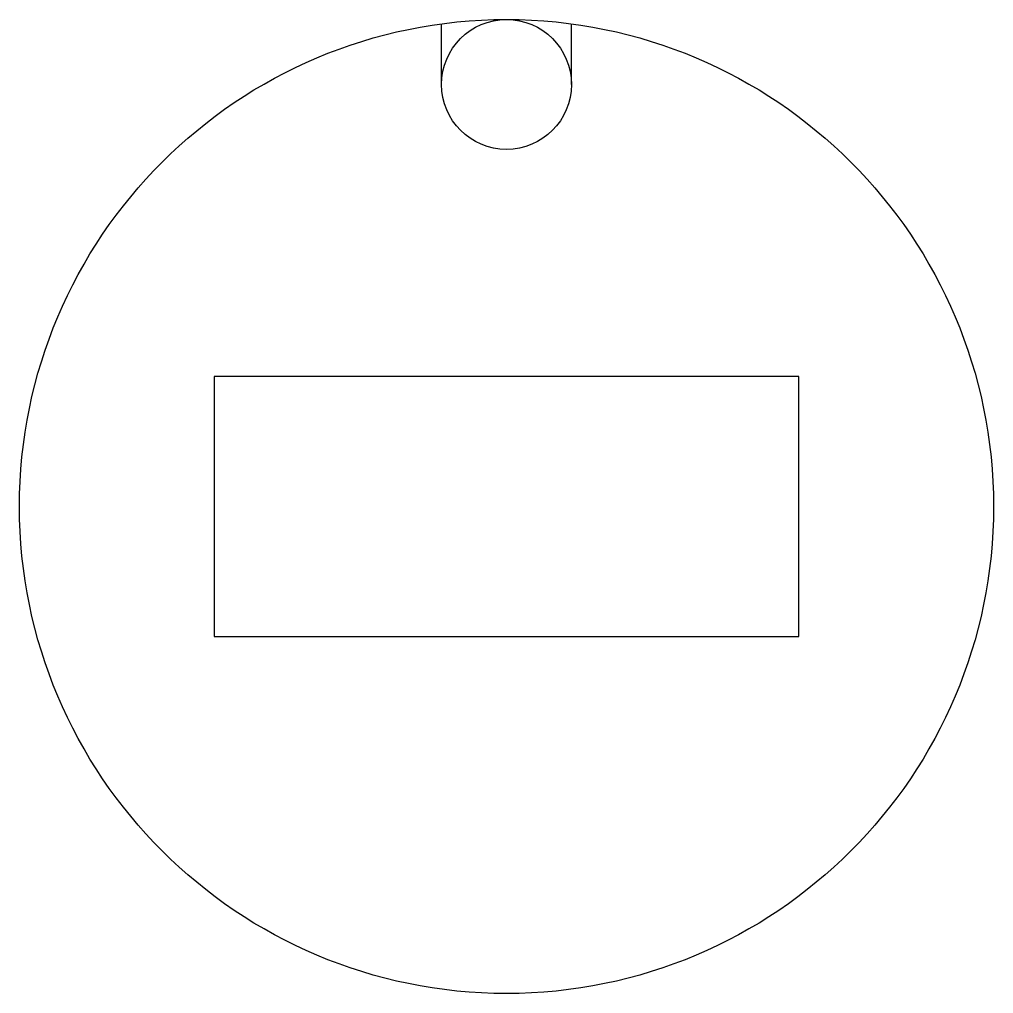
# Model space of a CAD drawing. Header units: millimetres. Extents: x -37.5 to 37.5, y -37.5 to 37.5.
import ezdxf

# ---------------------------------------------------------------- set-up
doc = ezdxf.new("R2010")
doc.units = ezdxf.units.MM
doc.layers.get('0').update_dxf_attribs({"linetype": 'CONTINUOUS'})

msp = doc.modelspace()

# ---------------------------------------------------------------- linework, layer by layer
for p, q in [((-5, 32.5), (-5, 37.165)), ((5, 32.5), (5, 37.165))]:
    msp.add_line(p, q)
msp.add_lwpolyline([(22.5, 10), (-22.5, 10), (-22.5, -10), (22.5, -10)], close=True)
for centre, radius in [((0, 0), 37.5), ((0, 32.5), 5)]:
    msp.add_circle(centre, radius)

doc.saveas('drawing.dxf')
